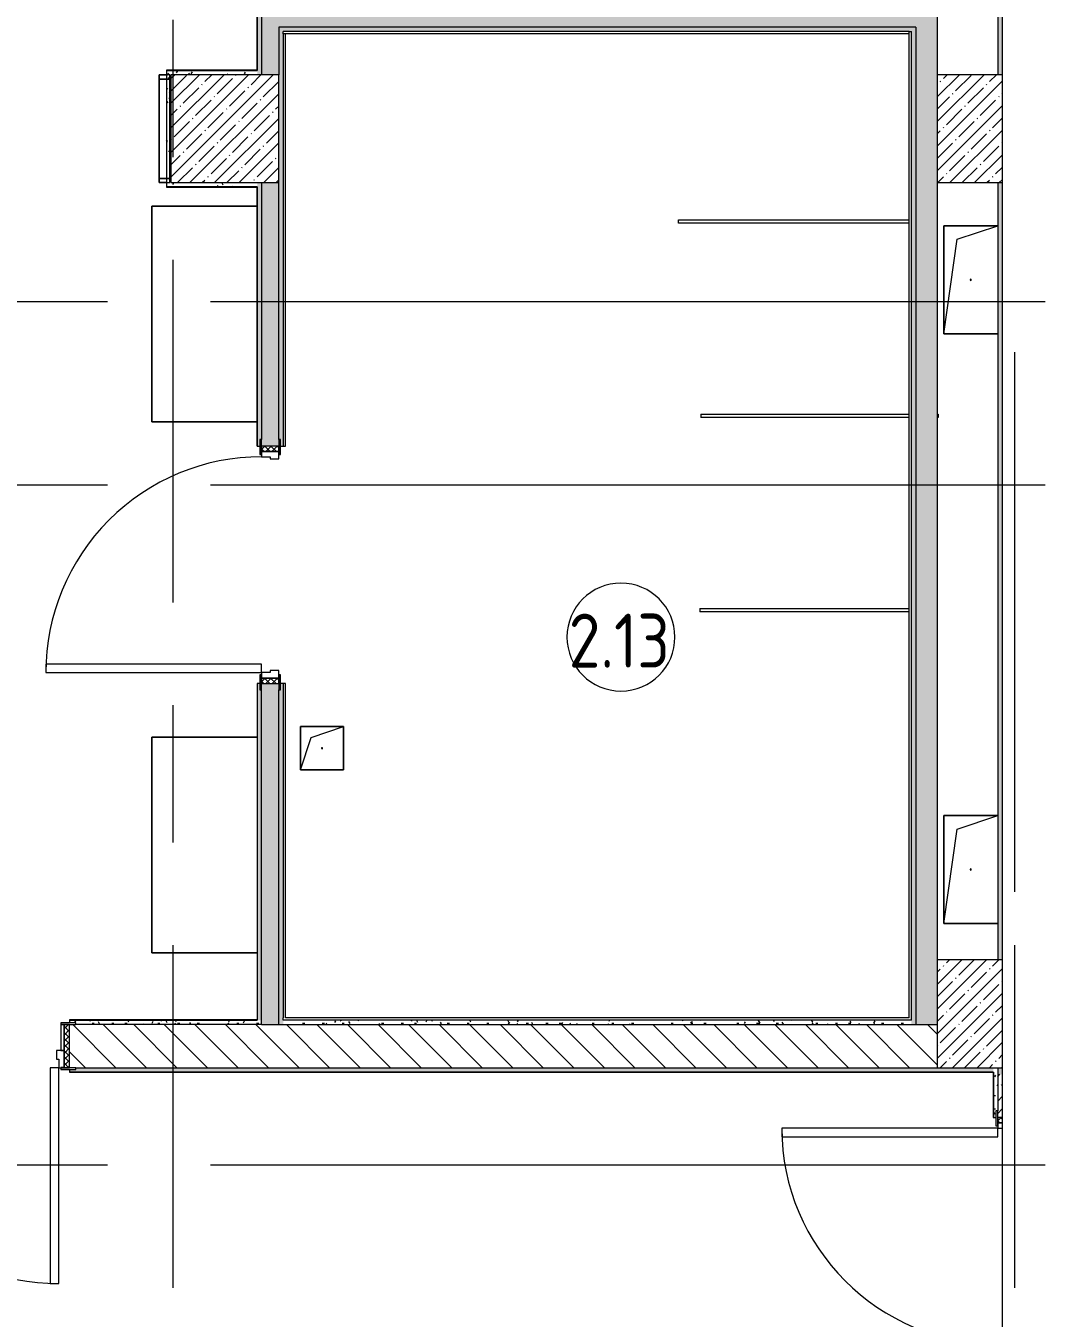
# Model space of a CAD drawing. Header units: millimetres. Extents: x 35147 to 231677, y -8553 to 29000.
# Drawn here: x 79978 to 84700, y 17440 to 23426 of the extents above; entities that cross this region are included whole.
import ezdxf

# ---------------------------------------------------------------- set-up
doc = ezdxf.new("R2010")
doc.units = ezdxf.units.MM
doc.linetypes.add('Осевая', pattern=[3175, 635, -476.25, 1587.5, -476.25])
for name, color, linetype, lineweight in [('A-AREA-IDEN', 7, 'Continuous', 9), ('A-DETL-GENF', 7, 'Continuous', 9), ('A-DOOR', 7, 'Continuous', 9), ('A-DOOR-1', 7, 'Continuous', 13), ('A-DOOR-FRAM', 7, 'Continuous', 13), ('A-DOOR-FRAM-1', 7, 'Continuous', 9), ('A-GENM', 7, 'Continuous', 9), ('A-WALL', 7, 'Continuous', 9), ('I-FURN', 7, 'Continuous', 9), ('I-WALL', 7, 'Continuous', 9), ('S-COLS', 7, 'Continuous', 9), ('Оси', 7, 'Continuous', 9), ('Оси-2', 7, 'Осевая', 9)]:
    doc.layers.add(name, color=color, linetype=linetype, lineweight=lineweight)
for name, color, linetype, lineweight, true_color in [('A-WALL-1', 7, 'Continuous', 9, 0x3c3c3c), ('A-WALL-FNSH-1', 7, 'Continuous', 9, 0x3c3c3c), ('I-FURN-1', 7, 'Continuous', 9, 0xf0f0f0)]:
    doc.layers.add(name, color=color, linetype=linetype, lineweight=lineweight, true_color=true_color)
doc.styles.add('GOST Common_1', font='GOST_Common.ttf', dxfattribs={"width": 0.9, "height": 250})
pattern_1 = [(45, (0, 0), (-57.02463, 57.02463), []), (45, (57.025, 0), (-57.02463, 57.02463), [100.806, -20.161, 3.353, -16.808])]
pattern_2 = [(135, (0, 0), (-75.43415, -75.43415), [106.68, -17.78, 3.556, -17.78]), (135, (0, 75.39), (-75.43415, -75.43415), []), (50, (0, 0), (127.52922, -11.15758), [13.335, -146.685]), (355, (0, 0), (-24.66966, 133.74002), [10.668, -117.348]), (100.451, (10.63, -0.93), (102.85973, 122.58178), [11.333, -124.663]), (46.184, (0, 35.56), (189.75516, -29.43036), [20.002, -220.027]), (96.636, (15.81, 33.1), (166.1822, 173.1996), [17, -186.995]), (351.184, (0, 35.56), (166.18393, 173.19757), [16.002, -176.022]), (21, (17.78, 26.67), (106.13027, -71.58603), [13.335, -146.685]), (326, (17.78, 26.67), (43.26188, 128.93175), [10.668, -117.348]), (71.451, (26.62, 20.7), (149.39198, 57.34505), [11.333, -124.663]), (37.5, (0, 0), (2.162228, 59.188357), [3.353, -112.573, 3.353, -115.773, -117.792]), (37.5, (0, 0), (2.162228, 59.188357), [-235.052, 3.353, -114.44]), (7.5, (0, 0), (46.773857, 70.126152), [3.353, -64.567, 3.353, -109.906, -44.894]), (7.5, (0, 0), (46.773857, 70.126152), [-181.178, 3.353, -41.542]), (327.5, (-39.65, 0), (94.91367, -4.010093), [3.353, -41.097, 3.353, -135.331, -184.023]), (327.5, (-39.65, 0), (94.91367, -4.010093), [-183.134, 3.353, -180.67]), (317.5, (-57.43, 0), (103.69057, 17.79882), [3.353, -54.432, 3.353, -88.748, -130.683]), (317.5, (-57.43, 0), (103.69057, 17.79882), [-149.885, 3.353, -127.33])]
pattern_3 = [(0, (0, 0), (121.92, 30.48), [10.058, -81.382, 10.058, -81.382, -487.68]), (0, (0, 0), (121.92, 30.48), [-182.88, 10.058, -172.822, 10.058, -81.382, -213.36]), (0, (0, 0), (121.92, 30.48), [-457.2, 10.058, -50.902, 10.058, -142.342]), (120, (45.72, 15.24), (-87.356454, 90.345817), [10.058, -81.382, 10.058, -81.382, -487.68]), (120, (45.72, 15.24), (-87.356454, 90.345817), [-182.88, 10.058, -172.822, 10.058, -81.382, -213.36]), (120, (45.72, 15.24), (-87.356454, 90.345817), [-457.2, 10.058, -50.902, 10.058, -142.342]), (240, (60.96, 76.2), (-34.563546, -120.825817), [10.058, -81.382, 10.058, -81.382, -487.68]), (240, (60.96, 76.2), (-34.563546, -120.825817), [-182.88, 10.058, -172.822, 10.058, -81.382, -213.36]), (240, (60.96, 76.2), (-34.563546, -120.825817), [-457.2, 10.058, -50.902, 10.058, -142.342])]

# ---------------------------------------------------------------- blocks, each defined once
blk = doc.blocks.new('BSC_Колонна _Прямоугольная - 500х500-23287078-План размещения напольных электротехнических лючков и розеток 2 этажа в осях 12-23')
at = {"layer": 'S-COLS'}
h = blk.add_hatch(dxfattribs=at)
h.set_pattern_fill('FP_18', color=256, style=0, pattern_type=2)
h.set_pattern_definition([(45, (-84450, -22950), (-57.02463, 57.02463), []), (45, (-84392.975, -22950), (-57.02463, 57.02463), [100.806, -20.161, 3.353, -16.808])])
h.paths.add_polyline_path([(-250, -250), (50.7, -250), (50.7, 250), (-250, 250)])
for p, q in [((50.7, 250), (-250, 250)), ((-250, 250), (-250, -250)), ((-250, -250), (50.7, -250))]:
    blk.add_line(p, q, dxfattribs=at)
blk = doc.blocks.new('110_Дверь_СКБ_1Ст_Внутренняя1 - Д-4 1100x2100h_су мгн-32391219-План размещения напольных электротехнических лючков и розеток 2 этажа в осях 12-23')
at = {"layer": 'A-DOOR'}
h = blk.add_hatch(dxfattribs=at)
h.set_pattern_fill('FP_38', color=256, style=0, pattern_type=2)
h.set_pattern_definition([(135, (1751.41, 104.685), (-14.14214, -14.14214), []), (225, (1751.41, 104.685), (14.14214, -14.14214), [])])
h.paths.add_polyline_path([(562.5, 40), (537.5, 40), (537.5, -40), (562.5, -40)])
at = {"layer": 'A-DOOR-FRAM-1'}
h = blk.add_hatch(dxfattribs=at)
h.set_pattern_fill('FP_39', color=256, style=0, pattern_type=2)
h.set_pattern_definition([(45, (-371.384, 104.685), (-14.1421, 14.1421), []), (135, (-371.384, 104.685), (-14.1421, -14.1421), [])])
h.paths.add_polyline_path([(-512.5, 40), (-537.5, 40), (-537.5, -40), (-512.5, -40)])
at = {"layer": 'A-DOOR'}
blk.add_arc((-487.5, 40), 1000, 360, 90, dxfattribs=at)
at = {"layer": 'A-DOOR-1'}
for p, q in [((-487.5, 1040), (-487.5, 40)), ((-447.5, 1040), (-487.5, 1040)), ((-447.5, 40), (-447.5, 1040)), ((-487.5, 40), (-447.5, 40))]:
    blk.add_line(p, q, dxfattribs=at)
at = {"layer": 'A-DOOR-FRAM'}
for p, q in [((-497.5, 48), (-567.5, 48)), ((-567.5, 48), (-567.5, 40)), ((-567.5, 40), (-497.5, 40)), ((-512.5, 40), (-537.5, 40)), ((-537.5, 40), (-537.5, -40)), ((-487.5, 40), (-512.5, 40)), ((-512.5, 40), (-512.5, -40)), ((-512.5, -40), (-512.5, 40)), ((-497.5, 40), (-512.5, 40)), ((-512.5, 40), (-512.5, 39)), ((-512.5, 39), (-497.5, 39)), ((-497.5, 40), (-497.5, 48)), ((-497.5, 39), (-497.5, 40)), ((-487.5, 0), (-487.5, 40)), ((-477.5, 0), (-487.5, 0)), ((-477.5, -40), (-477.5, 0)), ((512.5, 0), (502.5, 0)), ((502.5, 0), (502.5, -40)), ((512.5, 40), (512.5, 0)), ((537.5, 40), (512.5, 40)), ((592.5, 48), (522.5, 48)), ((522.5, 48), (522.5, 40)), ((537.5, 40), (522.5, 40)), ((522.5, 40), (522.5, 39)), ((522.5, 40), (592.5, 40)), ((522.5, 39), (537.5, 39)), ((537.5, -40), (537.5, 40)), ((562.5, 40), (537.5, 40)), ((537.5, 40), (537.5, -40)), ((537.5, 39), (537.5, 40)), ((562.5, -40), (562.5, 40)), ((592.5, 40), (592.5, 48)), ((-497.5, -40), (-567.5, -40)), ((-567.5, -40), (-567.5, -48)), ((-567.5, -48), (-497.5, -48)), ((-537.5, -40), (-512.5, -40)), ((-497.5, -39), (-512.5, -39)), ((-512.5, -39), (-512.5, -40)), ((-512.5, -40), (-477.5, -40)), ((-512.5, -40), (-497.5, -40)), ((-497.5, -40), (-497.5, -39)), ((-497.5, -48), (-497.5, -40)), ((502.5, -40), (537.5, -40)), ((537.5, -39), (522.5, -39)), ((522.5, -39), (522.5, -40)), ((522.5, -40), (537.5, -40)), ((592.5, -40), (522.5, -40)), ((522.5, -40), (522.5, -48)), ((522.5, -48), (592.5, -48)), ((537.5, -40), (537.5, -39)), ((537.5, -40), (562.5, -40)), ((592.5, -48), (592.5, -40))]:
    blk.add_line(p, q, dxfattribs=at)
blk = doc.blocks.new('110_Дверь_СКБ_1Ст_Внутренняя1 - Д-4 1100x2100h_су мгн-32375332-План размещения напольных электротехнических лючков и розеток 2 этажа в осях 12-23')
at = {"layer": 'A-DOOR'}
h = blk.add_hatch(dxfattribs=at)
h.set_pattern_fill('FP_40', color=256, style=0, pattern_type=2)
h.set_pattern_definition([(135, (1751.41, 164.685), (-14.14214, -14.14214), []), (225, (1751.41, 164.685), (14.14214, -14.14214), [])])
h.paths.add_polyline_path([(562.5, 100), (537.5, 100), (537.5, -100), (562.5, -100)])
at = {"layer": 'A-DOOR-FRAM-1'}
h = blk.add_hatch(dxfattribs=at)
h.set_pattern_fill('FP_41', color=256, style=0, pattern_type=2)
h.set_pattern_definition([(45, (-371.384, 164.685), (-14.1421, 14.1421), []), (135, (-371.384, 164.685), (-14.1421, -14.1421), [])])
h.paths.add_polyline_path([(-512.5, 100), (-537.5, 100), (-537.5, -100), (-512.5, -100)])
at = {"layer": 'A-DOOR'}
blk.add_arc((-487.5, 100), 1000, 360, 90, dxfattribs=at)
at = {"layer": 'A-DOOR-1'}
for p, q in [((-487.5, 1100), (-487.5, 100)), ((-447.5, 1100), (-487.5, 1100)), ((-447.5, 100), (-447.5, 1100)), ((-487.5, 100), (-447.5, 100))]:
    blk.add_line(p, q, dxfattribs=at)
at = {"layer": 'A-DOOR-FRAM'}
for p, q in [((-497.5, 108), (-567.5, 108)), ((-567.5, 108), (-567.5, 100)), ((-567.5, 100), (-497.5, 100)), ((-512.5, 100), (-537.5, 100)), ((-537.5, 100), (-537.5, -100)), ((-487.5, 100), (-512.5, 100)), ((-512.5, 100), (-512.5, 20)), ((-512.5, -100), (-512.5, 100)), ((-497.5, 100), (-512.5, 100)), ((-512.5, 100), (-512.5, 99)), ((-512.5, 99), (-497.5, 99)), ((-497.5, 100), (-497.5, 108)), ((-497.5, 99), (-497.5, 100)), ((-487.5, 60), (-487.5, 100)), ((-477.5, 60), (-487.5, 60)), ((-477.5, 20), (-477.5, 60)), ((512.5, 60), (502.5, 60)), ((502.5, 60), (502.5, 20)), ((512.5, 100), (512.5, 60)), ((537.5, 100), (512.5, 100)), ((592.5, 108), (522.5, 108)), ((522.5, 108), (522.5, 100)), ((537.5, 100), (522.5, 100)), ((522.5, 100), (522.5, 99)), ((522.5, 100), (592.5, 100)), ((522.5, 99), (537.5, 99)), ((537.5, 20), (537.5, 100)), ((562.5, 100), (537.5, 100)), ((537.5, 100), (537.5, -100)), ((537.5, 99), (537.5, 100)), ((562.5, -100), (562.5, 100)), ((592.5, 100), (592.5, 108)), ((-512.5, 20), (-477.5, 20)), ((-497.5, 20), (-512.5, 20)), ((-512.5, 20), (-512.5, -100)), ((-497.5, -100), (-497.5, 20)), ((502.5, 20), (537.5, 20)), ((537.5, 20), (522.5, 20)), ((522.5, 20), (522.5, -100)), ((537.5, -100), (537.5, 20)), ((-497.5, -100), (-567.5, -100)), ((-567.5, -100), (-567.5, -108)), ((-567.5, -108), (-497.5, -108)), ((-537.5, -100), (-512.5, -100)), ((-512.5, -100), (-497.5, -100)), ((-497.5, -108), (-497.5, -100)), ((522.5, -100), (537.5, -100)), ((592.5, -100), (522.5, -100)), ((522.5, -100), (522.5, -108)), ((522.5, -108), (592.5, -108)), ((537.5, -100), (562.5, -100)), ((592.5, -108), (592.5, -100))]:
    blk.add_line(p, q, dxfattribs=at)
blk = doc.blocks.new('131_Сантехническая перегородка - СП-2-29831410-План размещения напольных электротехнических лючков и розеток 2 этажа в осях 12-23')
at = {"layer": 'A-GENM'}
for p, q in [((31, 8), (1100, 8)), ((1100, 8), (1100, -8)), ((1100, -8), (31, -8))]:
    blk.add_line(p, q, dxfattribs=at)
blk = doc.blocks.new('131_Сантехническая перегородка - СП-2-16286057-План размещения напольных электротехнических лючков и розеток 2 этажа в осях 12-23')
at = {"layer": 'A-GENM'}
for p, q in [((0, 8), (964.7, 8)), ((0, 8), (0, -8)), ((1095.7, 8), (1100, 8)), ((1100, 8), (1100, -8)), ((964.7, -8), (0, -8)), ((1100, -8), (1095.7, -8))]:
    blk.add_line(p, q, dxfattribs=at)
blk = doc.blocks.new('131_Сантехническая перегородка - СП-2-V28-План размещения напольных электротехнических лючков и розеток 2 этажа в осях 12-23')
at = {"layer": 'A-GENM'}
for p, q in [((0, 8), (969.7, 8)), ((0, 8), (0, -8)), ((969.7, -8), (0, -8))]:
    blk.add_line(p, q, dxfattribs=at)
blk = doc.blocks.new('110_Дверь_СКБ_1Ст_Внутренняя1 - Д-4 _л_ 1100x2100h_су мгн-32399982-План размещения напольных электротехнических лючков и розеток 2 этажа в осях 12-23')
at = {"layer": 'A-DOOR'}
h = blk.add_hatch(dxfattribs=at)
h.set_pattern_fill('FP_36', color=256, style=0, pattern_type=2)
h.set_pattern_definition([(135, (1751.41, 174.685), (-14.14214, -14.14214), []), (225, (1751.41, 174.685), (14.14214, -14.14214), [])])
h.paths.add_polyline_path([(537.5, 89.3), (562.5, 89.3), (562.5, 110), (537.5, 110)])
at = {"layer": 'A-DOOR-FRAM-1'}
h = blk.add_hatch(dxfattribs=at)
h.set_pattern_fill('FP_37', color=256, style=0, pattern_type=2)
h.set_pattern_definition([(45, (-371.384, 174.685), (-14.1421, 14.1421), []), (135, (-371.384, 174.685), (-14.1421, -14.1421), [])])
h.paths.add_polyline_path([(-537.5, 89.3), (-512.5, 89.3), (-512.5, 110), (-537.5, 110)])
at = {"layer": 'A-DOOR'}
blk.add_arc((512.5, 110), 1000, 90, 180, dxfattribs=at)
at = {"layer": 'A-DOOR-1'}
for p, q in [((512.5, 1110), (472.5, 1110)), ((472.5, 1110), (472.5, 110)), ((512.5, 110), (512.5, 1110)), ((472.5, 110), (512.5, 110))]:
    blk.add_line(p, q, dxfattribs=at)
at = {"layer": 'A-DOOR-FRAM'}
for p, q in [((-497.5, 118), (-567.5, 118)), ((-567.5, 118), (-567.5, 110)), ((-567.5, 110), (-497.5, 110)), ((-512.5, 110), (-537.5, 110)), ((-537.5, 110), (-537.5, 89.3)), ((-487.5, 110), (-512.5, 110)), ((-512.5, 110), (-512.5, 89.3)), ((-512.5, 89.3), (-512.5, 110)), ((-497.5, 110), (-512.5, 110)), ((-512.5, 110), (-512.5, 109)), ((-512.5, 109), (-497.5, 109)), ((-497.5, 110), (-497.5, 118)), ((-497.5, 109), (-497.5, 110)), ((-487.5, 89.3), (-487.5, 110)), ((512.5, 110), (512.5, 89.3)), ((537.5, 110), (512.5, 110)), ((592.5, 118), (522.5, 118)), ((522.5, 118), (522.5, 110)), ((537.5, 110), (522.5, 110)), ((522.5, 110), (522.5, 109)), ((522.5, 110), (592.5, 110)), ((522.5, 109), (537.5, 109)), ((537.5, 89.3), (537.5, 110)), ((562.5, 110), (537.5, 110)), ((537.5, 110), (537.5, 89.3)), ((537.5, 109), (537.5, 110)), ((562.5, 89.3), (562.5, 110)), ((592.5, 110), (592.5, 118))]:
    blk.add_line(p, q, dxfattribs=at)
blk = doc.blocks.new('GM_Отверстие прямоугольное _в плите_ - Отверстие-21604341-План размещения напольных электротехнических лючков и розеток 2 этажа в осях 12-23')
at = {"layer": 'A-GENM'}
for p, q in [((-100, -100), (-100, 100)), ((-100, 100), (100, 100)), ((100, 100), (-100, 100)), ((-100, 100), (-100, -100)), ((-50, 50), (100, 100)), ((100, 100), (100, -100)), ((100, -100), (100, 100)), ((-100, -100), (-50, 50)), ((100, -100), (-100, -100)), ((-100, -100), (100, -100))]:
    blk.add_line(p, q, dxfattribs=at)
for start, end in [(360, 180), (180, 360)]:
    blk.add_arc((0, 0), 2.5, start, end, dxfattribs=at)
blk = doc.blocks.new('GM_Отверстие прямоугольное _в плите_ - Отверстие-21613015-План размещения напольных электротехнических лючков и розеток 2 этажа в осях 12-23')
at = {"layer": 'A-GENM'}
for p, q in [((-125, -250), (-125, 250)), ((-125, 250), (125, 250)), ((125, 250), (-125, 250)), ((-125, 250), (-125, -250)), ((-62.5, 187.5), (125, 250)), ((-125, -250), (-62.5, 187.5)), ((125, -250), (-125, -250)), ((-125, -250), (125, -250))]:
    blk.add_line(p, q, dxfattribs=at)
for start, end in [(360, 180), (180, 360)]:
    blk.add_arc((0, 0), 2.5, start, end, dxfattribs=at)
blk = doc.blocks.new('BSC_Колонна _Прямоугольная - 500х500-V49-План размещения напольных электротехнических лючков и розеток 2 этажа в осях 12-23')
at = {"layer": 'S-COLS'}
h = blk.add_hatch(dxfattribs=at)
h.set_pattern_fill('FP_54', color=256, style=0, pattern_type=2)
h.set_pattern_definition([(45, (-84450, -18850), (-57.02463, 57.02463), []), (45, (-84392.975, -18850), (-57.02463, 57.02463), [100.806, -20.161, 3.353, -16.808])])
h.paths.add_polyline_path([(-250, -250), (50.7, -250), (50.7, 250), (-250, 250), (-250, 15)])
for p, q in [((50.7, 250), (-250, 250)), ((-250, 250), (-250, -250)), ((-250, -250), (50.7, -250))]:
    blk.add_line(p, q, dxfattribs=at)
blk = doc.blocks.new('BSC_Колонна _Прямоугольная - 500х500-V50-План размещения напольных электротехнических лючков и розеток 2 этажа в осях 12-23')
at = {"layer": 'S-COLS'}
h = blk.add_hatch(dxfattribs=at)
h.set_pattern_fill('FP_55', color=256, style=0, pattern_type=2)
h.set_pattern_definition([(45, (-80900, -22950), (-57.02463, 57.02463), []), (45, (-80842.975, -22950), (-57.02463, 57.02463), [100.806, -20.161, 3.353, -16.808])])
h.paths.add_polyline_path([(-250, -250), (250, -250), (250, 250), (-250, 250)])
for p, q in [((250, 250), (-250, 250)), ((-250, 250), (-250, -250)), ((250, -250), (250, 250)), ((-250, -250), (250, -250))]:
    blk.add_line(p, q, dxfattribs=at)
blk = doc.blocks.new('Зеркало обычное - 1_30-V142-План размещения напольных электротехнических лючков и розеток 2 этажа в осях 12-23')
at = {"layer": 'I-FURN'}
h = blk.add_hatch(dxfattribs=at)
h.set_pattern_fill('FP_59', color=256, style=0, pattern_type=2)
h.set_pattern_definition([(45, (50, 50), (-200, 0), [141.42, -141.42]), (45, (100, 50), (-200, 0), [70.71, -212.13]), (45, (50, 100), (-200, 0), [70.71, -212.13])])
h.paths.add_polyline_path([(230, 60), (-230, 60), (-230, 10), (230, 10)])
at = {"layer": 'I-FURN-1'}
for p, q in [((250, 60), (-250, 60)), ((-250, 60), (-250, 10)), ((230, 60), (-230, 60)), ((-230, 60), (-230, 10)), ((230, 60), (-230, 60)), ((-230, 10), (-230, 60)), ((230, 10), (230, 60)), ((230, 60), (230, 10)), ((250, 10), (250, 60)), ((-250, 10), (-250, 45)), ((-250, 10), (250, 10)), ((-230, 10), (-250, 10)), ((-230, 10), (-230, 45)), ((-230, 10), (-230, 45)), ((-230, 10), (230, 10)), ((230, 10), (-230, 10)), ((230, 10), (-230, 10)), ((-230, 10), (230, 10)), ((230, 10), (-230, 10)), ((230, 45), (230, 10)), ((230, 10), (230, 45)), ((250, 10), (230, 10)), ((250, 45), (250, 10))]:
    blk.add_line(p, q, dxfattribs=at)
blk = doc.blocks.new('DET_L_Линия разрыва - М100-30654842-План размещения напольных электротехнических лючков и розеток 2 этажа в осях 12-23')
at = {"layer": 'A-DETL-GENF'}
blk.add_line((24079.7, 0), (12339.9, 0), dxfattribs=at)
blk = doc.blocks.new('Марка_Помещения - Номер-25198446-План размещения напольных электротехнических лючков и розеток 2 этажа в осях 12-23')
at = {"layer": 'A-AREA-IDEN'}
for start, end in [(360, 180), (180, 360)]:
    blk.add_arc((0, 0), 2.5, start, end, dxfattribs=at)

msp = doc.modelspace()

# ---------------------------------------------------------------- hatches: boundary and pattern name
at = {"layer": 'I-WALL'}
h = msp.add_hatch(dxfattribs=at)
h.set_pattern_fill('FP_27', color=256, style=0, pattern_type=2)
h.set_pattern_definition(pattern_2)
h.paths.add_polyline_path([(84200, 18800), (84200, 26900), (84100.7, 26900), (84100.7, 18800)])
h = msp.add_hatch(dxfattribs=at)
h.set_pattern_fill('FP_58', color=256, style=0, pattern_type=2)
h.set_pattern_definition(pattern_3)
h.paths.add_polyline_path([(81070, 23200), (81070, 23570), (81062, 23570), (81062, 23600), (81050, 23600), (81050, 23200)])
h.paths.add_polyline_path([(81062, 24700), (81062, 24730), (81070, 24730), (81070, 26600), (81050, 26600), (81050, 24700)])
h = msp.add_hatch(dxfattribs=at)
h.set_pattern_fill('FP_27', color=256, style=0, pattern_type=2)
h.set_pattern_definition(pattern_2)
h.paths.add_polyline_path([(81070, 23200), (81150, 23200), (81150, 23600), (81070, 23600), (81070, 23497.6)])
h.paths.add_polyline_path([(81150, 24700), (81150, 26600), (81070, 26600), (81070, 24700)])
h = msp.add_hatch(dxfattribs=at)
h.set_pattern_fill('FP_17', color=256, style=0, pattern_type=2)
h.set_pattern_definition(pattern_1)
h.paths.add_polyline_path([(84480, 15330.6), (84700, 15440.6), (84700, 15530), (84480, 15530), (84480, 15390.6)])
h.paths.add_polyline_path([(84500.7, 18570), (84500.7, 18600), (84480, 18600), (84480, 18570)])
h.paths.add_polyline_path([(84500.7, 19100), (84500.7, 22700), (84480, 22700), (84480, 19100), (84488.5, 19100)])
h.paths.add_polyline_path([(84480, 23200), (84500.7, 23200), (84500.7, 26600), (84480, 26600), (84480, 24655.7)])
h = msp.add_hatch(dxfattribs=at)
h.set_pattern_fill('FP_27', color=256, style=0, pattern_type=2)
h.set_pattern_definition(pattern_2)
h.paths.add_polyline_path([(84080.7, 23420), (84100.7, 23420), (84100.7, 23500), (81150, 23500), (81150, 23420), (83403.8, 23420)])
h = msp.add_hatch(dxfattribs=at)
h.set_pattern_fill('FP_58', color=256, style=0, pattern_type=2)
h.set_pattern_definition(pattern_3)
h.paths.add_polyline_path([(84069.7, 23400), (84080.7, 23400), (84080.7, 23420), (81150, 23420), (81150, 23400), (83403.8, 23400)])
h = msp.add_hatch(dxfattribs=at)
h.set_pattern_fill('FP_58', color=256, style=0, pattern_type=2)
h.set_pattern_definition(pattern_3)
h.paths.add_polyline_path([(84080.7, 18800), (84100.7, 18800), (84100.7, 23420), (84080.7, 23420), (84080.7, 18820)])
h = msp.add_hatch(dxfattribs=at)
h.set_pattern_fill('FP_58', color=256, style=0, pattern_type=2)
h.set_pattern_definition(pattern_3)
h.paths.add_polyline_path([(81150, 18800), (81170, 18800), (81170, 20380), (81158, 20380), (81158, 20350), (81150, 20350), (81150, 20023.2)])
h.paths.add_polyline_path([(81170, 21480), (81170, 23400), (81150, 23400), (81150, 21510), (81158, 21510), (81158, 21480)])
h = msp.add_hatch(dxfattribs=at)
h.set_pattern_fill('FP_58', color=256, style=0, pattern_type=2)
h.set_pattern_definition(pattern_3)
h.paths.add_polyline_path([(80645, 22700), (80650, 22700), (80650, 23220), (80630, 23220), (80630, 22700)])
h = msp.add_hatch(dxfattribs=at)
h.set_pattern_fill('FP_58', color=256, style=0, pattern_type=2)
h.set_pattern_definition(pattern_3)
h.paths.add_polyline_path([(80650, 23200), (81050, 23200), (81050, 23220), (80650, 23220)])
h = msp.add_hatch(dxfattribs=at)
h.set_pattern_fill('FP_58', color=256, style=0, pattern_type=2)
h.set_pattern_definition(pattern_3)
h.paths.add_polyline_path([(81050, 22680), (81050, 22700), (80630, 22700), (80630, 22680), (81049, 22680)])
h = msp.add_hatch(dxfattribs=at)
h.set_pattern_fill('FP_58', color=256, style=0, pattern_type=2)
h.set_pattern_definition(pattern_3)
h.paths.add_polyline_path([(81070, 18820), (81070, 20350), (81062, 20350), (81062, 20380), (81050, 20380), (81050, 18820)])
h.paths.add_polyline_path([(81050, 21480), (81062, 21480), (81062, 21510), (81070, 21510), (81070, 22700), (81050, 22700), (81050, 22339.4)])
h = msp.add_hatch(dxfattribs=at)
h.set_pattern_fill('FP_27', color=256, style=0, pattern_type=2)
h.set_pattern_definition(pattern_2)
h.paths.add_polyline_path([(81070, 18800), (81150, 18800), (81150, 20380), (81070, 20380), (81070, 18820)])
h.paths.add_polyline_path([(81150, 21480), (81150, 22700), (81070, 22700), (81070, 21480)])
h = msp.add_hatch(dxfattribs=at)
h.set_pattern_fill('FP_19', color=256, style=0, pattern_type=2)
h.set_pattern_definition([(135, (0, 0), (-70.71068, -70.71068), [])])
h.paths.add_polyline_path([(84200, 18600), (84200, 18800), (80180, 18800), (80180, 18600), (83403.8, 18600)])
h.paths.add_polyline_path([(78580, 18600), (78580, 18800), (77340, 18800), (77340, 18600), (77580.9, 18600)])
h.paths.add_polyline_path([(76210, 18600), (76240, 18600), (76240, 18800), (74040, 18800), (74040, 18600), (76125.1, 18600)])
h.paths.add_polyline_path([(73540, 18600), (73540, 18800), (66760, 18800), (66760, 18600), (73213.7, 18600)])
h = msp.add_hatch(dxfattribs=at)
h.set_pattern_fill('FP_58', color=256, style=0, pattern_type=2)
h.set_pattern_definition(pattern_3)
h.paths.add_polyline_path([(81070, 18800), (81070, 18820), (80180, 18820), (80180, 18808), (80210, 18808), (80210, 18800), (80492.3, 18800)])
h = msp.add_hatch(dxfattribs=at)
h.set_pattern_fill('FP_58', color=256, style=0, pattern_type=2)
h.set_pattern_definition(pattern_3)
h.paths.add_polyline_path([(84080.7, 18800), (84080.7, 18820), (81170, 18820), (81170, 18800), (83403.8, 18800)])
h = msp.add_hatch(dxfattribs=at)
h.set_pattern_fill('FP_58', color=256, style=0, pattern_type=2)
h.set_pattern_definition(pattern_3)
h.paths.add_polyline_path([(84459, 18580), (84460, 18580), (84460, 18600), (80210, 18599.9), (80210, 18592), (80180, 18592), (80180, 18580), (83403.8, 18580)])
h.paths.add_polyline_path([(77370, 18580), (79080, 18580), (79080, 18592), (79050, 18592), (79050, 18600), (77370, 18599.7), (77370, 18592), (77340, 18592), (77340, 18580)])
h.paths.add_polyline_path([(76240, 18580), (76240, 18592), (76210, 18592), (76210, 18600), (66760, 18600), (66760, 18580), (76210, 18580)])
h = msp.add_hatch(dxfattribs=at)
h.set_pattern_fill('FP_58', color=256, style=0, pattern_type=2)
h.set_pattern_definition(pattern_3)
h.paths.add_polyline_path([(84460, 16150), (84480, 16150), (84479.5, 17240), (84472, 17240), (84472, 17270), (84460, 17270), (84460, 16151)])
h.paths.add_polyline_path([(84472, 18370), (84472, 18400), (84480, 18400), (84480, 18600), (84460, 18600), (84460, 18370)])
h = msp.add_hatch(dxfattribs=at)
h.set_pattern_fill('FP_17', color=256, style=0, pattern_type=2)
h.set_pattern_definition(pattern_1)
h.paths.add_polyline_path([(84500.7, 15530), (84700, 15530), (84700, 15541.2), (84500.7, 15640.9), (84500.7, 17270), (84480, 17270), (84480, 15530)])
h.paths.add_polyline_path([(84500.7, 18370), (84500.7, 18570), (84480, 18570), (84480, 18370)])

# ---------------------------------------------------------------- linework, layer by layer
at = {"layer": 'A-WALL'}
for p, q in [((81070, 23570), (81070, 23200)), ((84100.7, 23420), (81150, 23420)), ((81150, 23420), (81150, 23200)), ((84100.7, 23420), (84100.7, 18800)), ((84080.7, 18820), (84080.7, 23400)), ((80650, 23220), (81050, 23220)), ((81070, 22700), (81070, 21510)), ((81150, 21510), (81150, 22700)), ((81050, 22680), (81050, 21480)), ((81070, 18800), (81070, 20350)), ((81150, 18800), (81150, 20350)), ((81070, 18800), (80210, 18800)), ((84080.7, 18800), (84200, 18800)), ((80210, 18600), (84200, 18600)), ((84460, 18580), (84460, 18370)), ((84480, 18600), (84480, 18400))]:
    msp.add_line(p, q, dxfattribs=at)
at = {"layer": 'A-WALL-1'}
for p, q in [((84200.7, 23200), (84200.7, 26900)), ((84480, 26600), (84480, 23200)), ((81170, 23389), (81170, 23400)), ((84069.7, 23400), (84080.7, 23400)), ((80630, 23220), (80630, 22680)), ((81050, 23221), (81050, 23220)), ((84200.7, 19100), (84200.7, 22700)), ((84480, 22700), (84480, 19100)), ((81049, 22680), (81050, 22680)), ((81050, 21480), (81062, 21480)), ((81158, 21480), (81170, 21480)), ((81062, 20380), (81050, 20380)), ((81050, 20380), (81050, 18820)), ((81170, 20380), (81158, 20380)), ((80180, 18820), (80180, 18808)), ((81050, 18820), (81049, 18820)), ((81070, 18800), (84080.7, 18800)), ((81170, 18820), (81170, 18831)), ((84080.7, 18820), (81170, 18820)), ((80180, 18592), (80180, 18580)), ((84459, 18580), (84460, 18580)), ((84460, 18370), (84472, 18370))]:
    msp.add_line(p, q, dxfattribs=at)
at = {"layer": 'A-WALL-FNSH-1'}
for p, q in [((81049, 23600), (81049, 23221)), ((81050, 23221), (81050, 23600)), ((84069.7, 23400), (81170, 23400)), ((81170, 23389), (81170, 21480)), ((84069.7, 23389), (81170, 23389)), ((81181, 21480), (81181, 23389)), ((84069.7, 18831), (84069.7, 23400)), ((80629, 23221), (80629, 22679)), ((81049, 23221), (80629, 23221)), ((80630, 23220), (80650, 23220)), ((80629, 22679), (81049, 22679)), ((81049, 22680), (80630, 22680)), ((81049, 21480), (81049, 22680)), ((81049, 21480), (81050, 21480)), ((81170, 21480), (81181, 21480)), ((81050, 20380), (81049, 20380)), ((81049, 20380), (81049, 18821)), ((81170, 20380), (81170, 18831)), ((81181, 20380), (81170, 20380)), ((81181, 18831), (81181, 20380)), ((81049, 18821), (80180, 18821)), ((80180, 18821), (80180, 18820)), ((80180, 18820), (81049, 18820)), ((84069.7, 18831), (81181, 18831)), ((84459, 18580), (80180, 18580)), ((80180, 18580), (80180, 18579)), ((80180, 18579), (84459, 18579)), ((84459, 18579), (84459, 18370)), ((84459, 18370), (84460, 18370))]:
    msp.add_line(p, q, dxfattribs=at)
at = {"layer": 'I-FURN-1'}
for p, q in [((81050, 22591.7), (80560.7, 22591.7)), ((80560.7, 22591.7), (80560.7, 21591.7)), ((80560.7, 21591.7), (80560.7, 22591.7)), ((80560.7, 22591.7), (81050, 22591.7)), ((80560.7, 21591.7), (81050, 21591.7)), ((81050, 21591.7), (80560.7, 21591.7)), ((81050, 20131.7), (80560.7, 20131.7)), ((80560.7, 20131.7), (80560.7, 19131.7)), ((80560.7, 19131.7), (80560.7, 20131.7)), ((80560.7, 20131.7), (81050, 20131.7)), ((80560.7, 19131.7), (81050, 19131.7)), ((81050, 19131.7), (80560.7, 19131.7))]:
    msp.add_line(p, q, dxfattribs=at)
at = {"layer": 'Оси'}
for p, q in [((82200, 22150), (84700, 22150)), ((84560, 19415.1), (84560, 21915.1)), ((82200, 21300), (84700, 21300)), ((82200, 18150), (84700, 18150))]:
    msp.add_line(p, q, dxfattribs=at)
at = {"layer": 'Оси-2'}
for p, q in [((80660, 593.7), (80660, 24890.1)), ((38446.8, 22150), (82200, 22150)), ((38446.8, 21300), (82200, 21300)), ((84560, 593.7), (84560, 19415.1)), ((38446.8, 18150), (82200, 18150))]:
    msp.add_line(p, q, dxfattribs=at)

# ---------------------------------------------------------------- block references
at = {"layer": 'A-AREA-IDEN', "xscale": 99.99999999999993, "yscale": 99.99999999999993, "zscale": 99.99999999999993}
msp.add_blockref('Марка_Помещения - Номер-25198446-План размещения напольных электротехнических лючков и розеток 2 этажа в осях 12-23', (82734.8, 20594.8), dxfattribs=at)
at = {"layer": 'A-DETL-GENF', "rotation": 90.00000000000031}
msp.add_blockref('DET_L_Линия разрыва - М100-30654842-План размещения напольных электротехнических лючков и розеток 2 этажа в осях 12-23', (84500.7, 3301.1), dxfattribs=at)
at = {"layer": 'A-DOOR'}
for name, p, rotation in [('110_Дверь_СКБ_1Ст_Внутренняя1 - Д-4 1100x2100h_су мгн-32391219-План размещения напольных электротехнических лючков и розеток 2 этажа в осях 12-23', (81110, 20917.5), 89.99999999999984), ('110_Дверь_СКБ_1Ст_Внутренняя1 - Д-4 1100x2100h_су мгн-32375332-План размещения напольных электротехнических лючков и розеток 2 этажа в осях 12-23', (79642.5, 18700), 180), ('110_Дверь_СКБ_1Ст_Внутренняя1 - Д-4 _л_ 1100x2100h_су мгн-32399982-План размещения напольных электротехнических лючков и розеток 2 этажа в осях 12-23', (84590, 17807.5), 89.9999999999999)]:
    msp.add_blockref(name, p, dxfattribs=dict(at, rotation=rotation))
at = {"layer": 'A-GENM', "rotation": 180}
msp.add_blockref('131_Сантехническая перегородка - СП-2-29831410-План размещения напольных электротехнических лючков и розеток 2 этажа в осях 12-23', (84100.7, 22520), dxfattribs=at)
at = {"layer": 'A-GENM'}
for name, p in [('GM_Отверстие прямоугольное _в плите_ - Отверстие-21613015-План размещения напольных электротехнических лючков и розеток 2 этажа в осях 12-23', (84355, 22250)), ('131_Сантехническая перегородка - СП-2-16286057-План размещения напольных электротехнических лючков и розеток 2 этажа в осях 12-23', (83105, 21620)), ('131_Сантехническая перегородка - СП-2-V28-План размещения напольных электротехнических лючков и розеток 2 этажа в осях 12-23', (83100, 20720)), ('GM_Отверстие прямоугольное _в плите_ - Отверстие-21604341-План размещения напольных электротехнических лючков и розеток 2 этажа в осях 12-23', (81350, 20080)), ('GM_Отверстие прямоугольное _в плите_ - Отверстие-21613015-План размещения напольных электротехнических лючков и розеток 2 этажа в осях 12-23', (84355, 19518))]:
    msp.add_blockref(name, p, dxfattribs=at)
at = {"layer": 'I-FURN-1', "rotation": 269.9999999999998}
msp.add_blockref('Зеркало обычное - 1_30-V142-План размещения напольных электротехнических лючков и розеток 2 этажа в осях 12-23', (80585, 22950), dxfattribs=at)
at = {"layer": 'S-COLS'}
for name, p in [('BSC_Колонна _Прямоугольная - 500х500-V50-План размещения напольных электротехнических лючков и розеток 2 этажа в осях 12-23', (80900, 22950)), ('BSC_Колонна _Прямоугольная - 500х500-23287078-План размещения напольных электротехнических лючков и розеток 2 этажа в осях 12-23', (84450, 22950)), ('BSC_Колонна _Прямоугольная - 500х500-V49-План размещения напольных электротехнических лючков и розеток 2 этажа в осях 12-23', (84450, 18850))]:
    msp.add_blockref(name, p, dxfattribs=at)

# ---------------------------------------------------------------- texts
at = {"layer": 'A-AREA-IDEN', "insert": (82492.9, 20703.3), "char_height": 250, "width": 606.076, "attachment_point": 1, "style": 'GOST Common_1'}
msp.add_mtext('2.13', dxfattribs=at)

doc.saveas('drawing.dxf')
